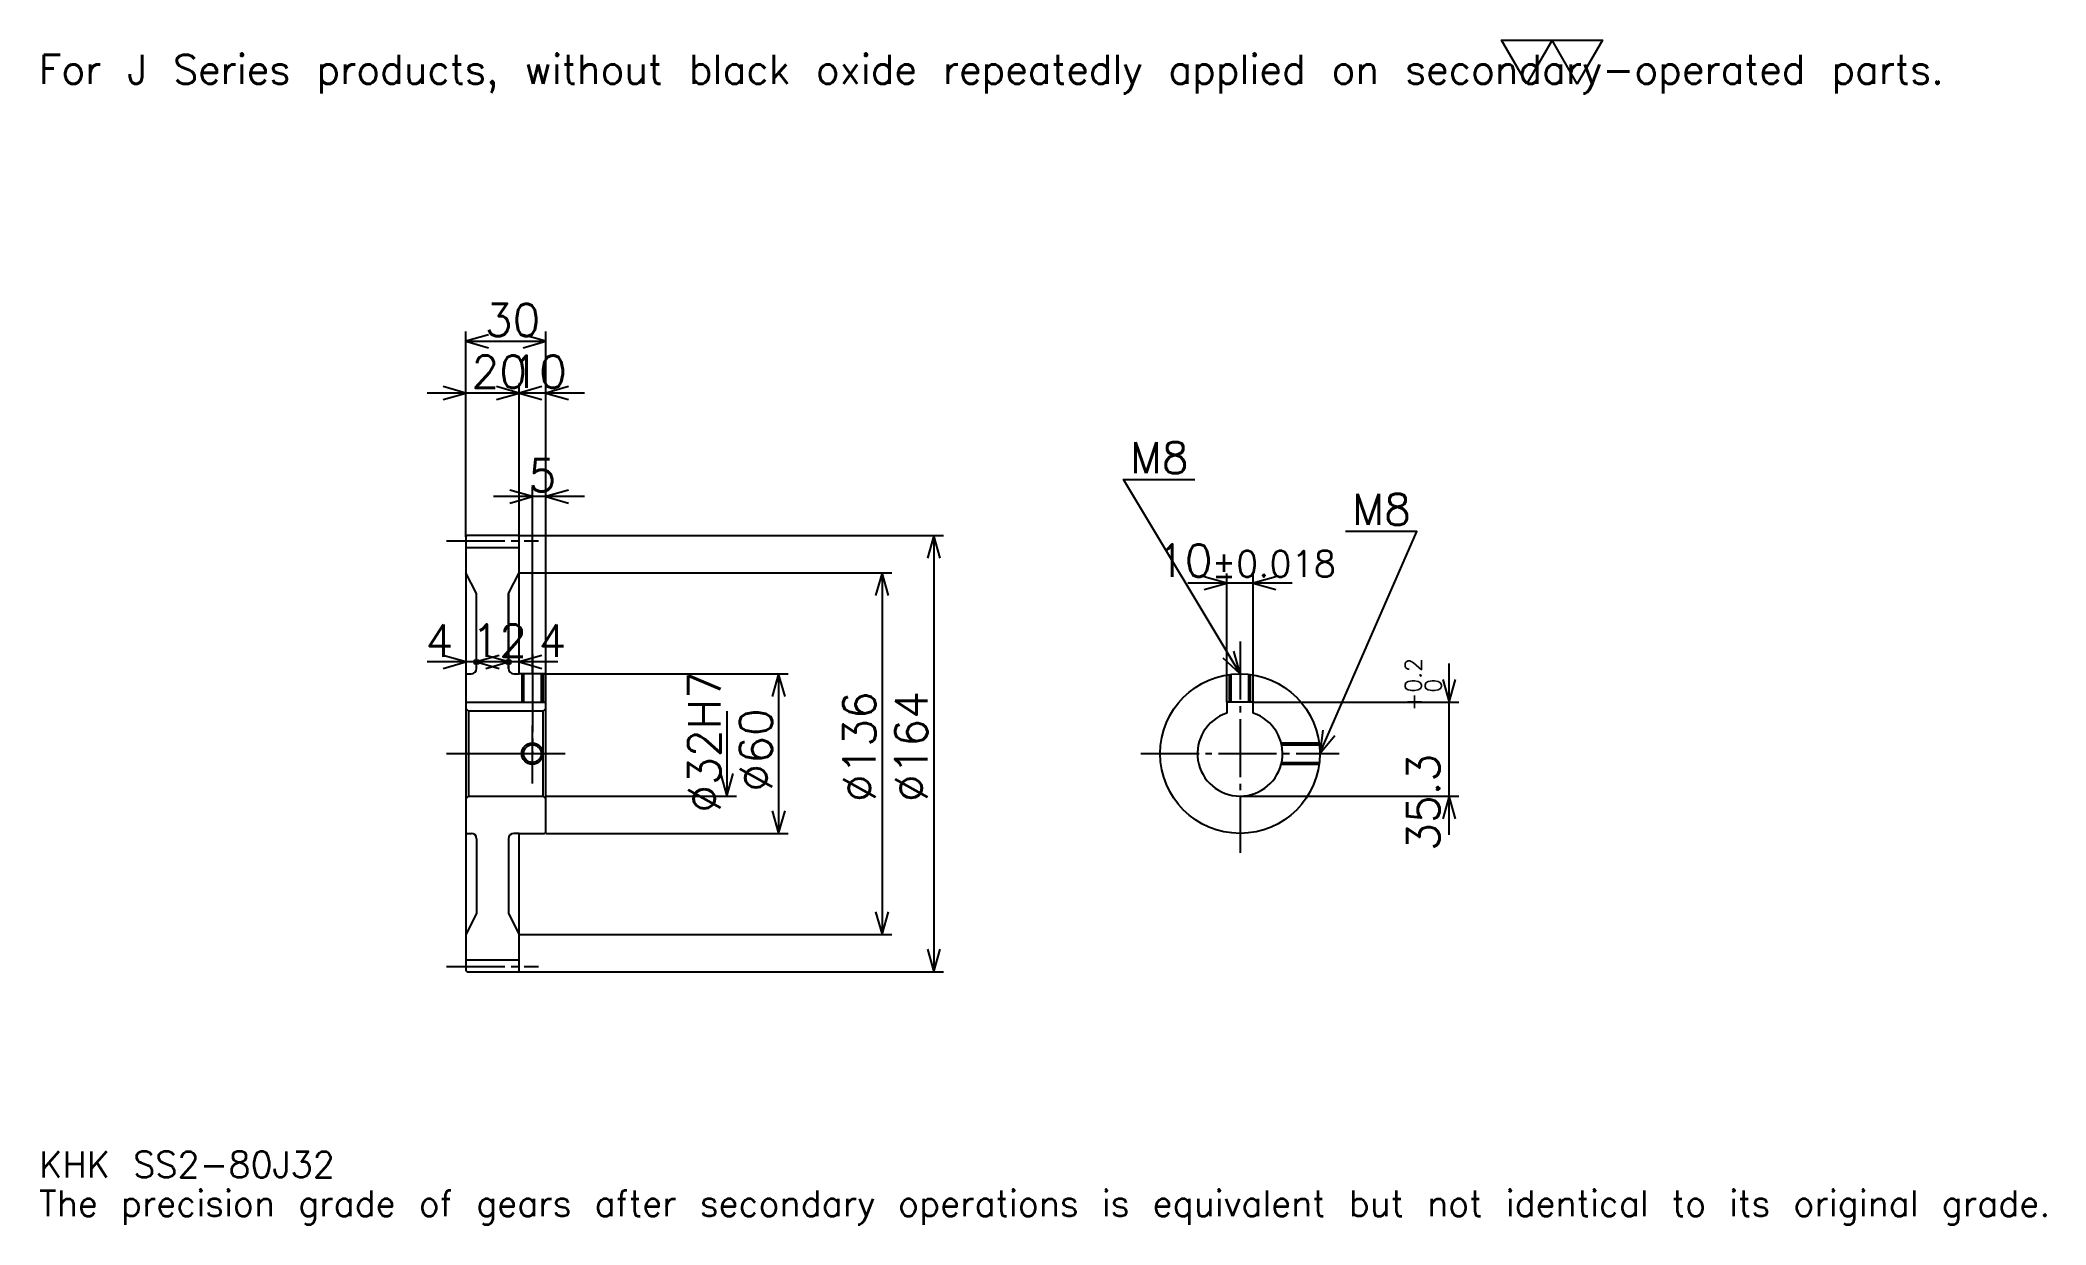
# Model space of a CAD drawing. Extents: x 25 to 779, y 9 to 454.
import ezdxf

# ---------------------------------------------------------------- set-up
doc = ezdxf.new("R2010")
doc.units = 0
doc.linetypes.add('DASHDOT', pattern=[29.189188, 21.891892, -2.432432, 2.432432, -2.432432])
doc.layers.get('0').update_dxf_attribs({"linetype": 'CONTINUOUS'})
doc.layers.add('DASHDOT', color=6, linetype='DASHDOT')
doc.styles.add('KANJI', font='TXT', dxfattribs={"bigfont": 'BIGFONT'})

msp = doc.modelspace()

# ---------------------------------------------------------------- linework, layer by layer
at = {"color": 5}
for p, q in [((184.864868, 268.081055), (184.864868, 344.702698)), ((184.864868, 341.054047), (214.864868, 341.054047)), ((214.864868, 268.081055), (214.864868, 344.702698)), ((204.864868, 268.081055), (204.864868, 325.243225)), ((219.459457, 321.594604), (170.270279, 321.594604)), ((229.459457, 321.594604), (190.270279, 321.594604)), ((229.459457, 282.675659), (195.270279, 282.675659)), ((209.864868, 268.081055), (209.864868, 286.32431)), ((184.864868, 267.581055), (184.864868, 268.081055)), ((204.364868, 268.081055), (214.864868, 268.081055)), ((204.864868, 267.581055), (204.864868, 268.081055)), ((209.864868, 216.08107), (209.864868, 268.081055)), ((209.864868, 216.08107), (209.864868, 268.081055)), ((214.864868, 268.081055), (364.459473, 268.081055)), ((214.864868, 215.58107), (214.864868, 268.081055)), ((360.810822, 268.081055), (360.810822, 104.08107)), ((204.864868, 254.08107), (214.864868, 254.08107)), ((214.864868, 254.08107), (345, 254.08107)), ((341.351349, 254.08107), (341.351349, 118.08107)), ((495.540558, 250.135132), (456.351349, 250.135132)), ((470.945953, 205.381073), (470.945953, 253.783783)), ((480.945953, 205.381073), (480.945953, 253.783783)), ((203.459457, 220.513504), (170.270279, 220.513504)), ((215.459457, 220.513504), (174.270279, 220.513504)), ((219.459457, 220.513504), (186.270279, 220.513504)), ((554.594604, 155.486481), (554.594604, 219.975662)), ((214.864868, 216.08107), (306.081085, 216.08107)), ((302.432434, 216.08107), (302.432434, 156.08107)), ((480.945953, 205.381073), (558.243286, 205.381073)), ((282.972961, 202.08107), (282.972961, 170.08107)), ((214.864868, 170.08107), (286.621643, 170.08107)), ((475.945953, 170.08107), (558.243286, 170.08107)), ((214.864868, 156.08107), (306.081085, 156.08107)), ((204.864868, 118.08107), (214.864868, 118.08107)), ((214.864868, 118.08107), (345, 118.08107)), ((204.364868, 104.08107), (214.864868, 104.08107)), ((214.864868, 104.08107), (364.459473, 104.08107))]:
    msp.add_line(p, q, dxfattribs=at)
at = {"color": 4}
for p, q in [((184.864868, 263.581055), (204.864868, 263.581055)), ((200.864868, 246.230621), (200.864868, 218.08107)), ((184.864868, 216.08107), (186.864868, 216.08107)), ((202.864868, 216.08107), (204.864868, 216.08107)), ((184.864868, 205.381073), (214.864868, 205.381073)), ((214.864868, 203.08107), (213.864868, 202.08107)), ((184.864868, 169.08107), (185.864868, 170.08107)), ((214.864868, 169.08107), (213.864868, 170.08107)), ((184.864868, 156.08107), (186.864868, 156.08107)), ((200.864868, 154.08107), (200.864868, 125.931511)), ((204.864868, 156.08107), (202.864868, 156.08107)), ((184.864868, 108.58107), (204.864868, 108.58107))]:
    msp.add_line(p, q, dxfattribs=at)
at = {"color": 7}
msp.add_lwpolyline([(583.783813, 437.83783), (574.297302, 454.281067), (612.243286, 454.281067), (602.756775, 437.83783), (593.270325, 454.281067), (583.783813, 437.83783)], dxfattribs=at)
at = {"color": 5}
for points in [[(193.378387, 343.486481), (184.864868, 341.054047), (193.378387, 338.621613)], [(206.351349, 338.621613), (214.864868, 341.054047), (206.351349, 343.486481)], [(176.351349, 319.16217), (184.864868, 321.594604), (176.351349, 324.027039)], [(196.351349, 319.16217), (204.864868, 321.594604), (196.351349, 324.027039)], [(213.378387, 324.027039), (204.864868, 321.594604), (213.378387, 319.16217)], [(223.378387, 324.027039), (214.864868, 321.594604), (223.378387, 319.16217)], [(475.945953, 216.08107), (432.16217, 289.054047), (458.918915, 289.054047)], [(201.351349, 280.243225), (209.864868, 282.675659), (201.351349, 285.108093)], [(223.378387, 285.108093), (214.864868, 282.675659), (223.378387, 280.243225)], [(363.243256, 259.567566), (360.810822, 268.081055), (358.378387, 259.567566)], [(505.945953, 186.08107), (542.432434, 269.594574), (515.675659, 269.594574)], [(343.783783, 245.567566), (341.351349, 254.08107), (338.918915, 245.567566)], [(462.432434, 247.702698), (470.945953, 250.135132), (462.432434, 252.567566)], [(489.459473, 252.567566), (480.945953, 250.135132), (489.459473, 247.702698)], [(176.351349, 218.08107), (184.864868, 220.513504), (176.351349, 222.945938)], [(188.864868, 220.513504), (188.135132, 221.243225), (189.594604, 221.243225), (189.594604, 219.783783), (188.135132, 219.783783), (188.135132, 221.243225), (188.864868, 220.513504), (189.594604, 219.783783), (189.594604, 221.243225), (188.864868, 220.513504)], [(197.378387, 222.945938), (188.864868, 220.513504), (197.378387, 218.08107)], [(192.351349, 218.08107), (200.864868, 220.513504), (192.351349, 222.945938)], [(200.864868, 220.513504), (200.135132, 221.243225), (201.594604, 221.243225), (201.594604, 219.783783), (200.135132, 219.783783), (200.135132, 221.243225), (200.864868, 220.513504), (201.594604, 219.783783), (201.594604, 221.243225), (200.864868, 220.513504)], [(213.378387, 222.945938), (204.864868, 220.513504), (213.378387, 218.08107)], [(469.47998, 222.129868), (475.945953, 216.08107), (473.651581, 224.632828)], [(304.864868, 207.567551), (302.432434, 216.08107), (300, 207.567551)], [(552.16217, 213.894577), (554.594604, 205.381073), (557.027039, 213.894577)], [(507.125366, 194.856354), (505.945953, 186.08107), (511.583344, 192.908691)], [(280.540527, 178.594589), (282.972961, 170.08107), (285.405396, 178.594589)], [(557.027039, 161.567551), (554.594604, 170.08107), (552.16217, 161.567551)], [(300, 164.594589), (302.432434, 156.08107), (304.864868, 164.594589)], [(338.918915, 126.594582), (341.351349, 118.08107), (343.783783, 126.594582)], [(358.378387, 112.594582), (360.810822, 104.08107), (363.243256, 112.594582)]]:
    msp.add_lwpolyline(points, dxfattribs=at)
at = {"color": 4}
for points in [[(204.864868, 267.581055), (204.364868, 268.081055), (185.364868, 268.081055), (184.864868, 267.581055), (184.864868, 169.08107)], [(184.864868, 169.08107), (184.864868, 104.58107), (185.364868, 104.08107), (204.364868, 104.08107), (204.864868, 104.58107), (204.864868, 156.08107), (214.364868, 156.08107), (214.864868, 156.58107), (214.864868, 215.58107), (214.364868, 216.08107), (204.864868, 216.08107), (204.864868, 267.581055)], [(188.864868, 218.08107), (188.864868, 246.230621), (184.864868, 254.08107)], [(200.864868, 218.08107), (200.864868, 246.230621), (204.864868, 254.08107)], [(205.864868, 216.08107), (205.864868, 205.381073)], [(206.539871, 216.08107), (206.539871, 205.381073)], [(213.189865, 216.08107), (213.189865, 205.381073)], [(213.864868, 216.08107), (213.864868, 205.381073)], [(471.945953, 205.381073), (471.945953, 215.813202)], [(472.620941, 205.381073), (472.620941, 215.89624)], [(479.270966, 205.381073), (479.270966, 215.89624)], [(479.945953, 205.381073), (479.945953, 215.813202)], [(480.945953, 201.279755), (480.945953, 205.381073), (470.945953, 205.381073), (470.945953, 201.279755)], [(184.864868, 203.08107), (185.864868, 202.08107), (185.864868, 170.08107), (213.864868, 170.08107), (213.864868, 202.08107), (185.864868, 202.08107)], [(491.437897, 190.08107), (505.678101, 190.08107)], [(491.596649, 189.406067), (505.761108, 189.406067)], [(491.437897, 182.08107), (505.678101, 182.08107)], [(491.596649, 182.756073), (505.761108, 182.756073)], [(188.864868, 154.08107), (188.864868, 125.931511), (184.864868, 118.08107)], [(200.864868, 154.08107), (200.864868, 125.931511), (204.864868, 118.08107)]]:
    msp.add_lwpolyline(points, dxfattribs=at)
for centre, radius in [((475.945953, 186.08107), 30), ((209.864868, 186.08107), 3.325)]:
    msp.add_circle(centre, radius, dxfattribs=at)
at = {"color": 7}
msp.add_circle((209.864868, 186.08107), 4, dxfattribs=at)
at = {"color": 4}
for centre, radius, start, end in [((186.864868, 218.08107), 2, 270, 0), ((202.864868, 218.08107), 2, 180, 270), ((475.945953, 186.08107), 16, 108.209957329, 71.790042671), ((186.864868, 154.08107), 2, 0, 90), ((202.864868, 154.08107), 2, 90, 180)]:
    msp.add_arc(centre, radius, start, end, dxfattribs=at)
at = {"layer": 'DASHDOT', "color": 7}
for p, q in [((177.567566, 266.081055), (212.16217, 266.081055)), ((475.945953, 228.243225), (475.945953, 148.783768)), ((209.864868, 216.08107), (209.864868, 186.08107)), ((177.567566, 186.08107), (222.16217, 186.08107)), ((438.648651, 186.08107), (513.243286, 186.08107)), ((177.567566, 106.08107), (212.16217, 106.08107))]:
    msp.add_line(p, q, dxfattribs=at)
for points in [[(209.864868, 223.378372), (209.864868, 198.083771)], [(209.864868, 174.783768), (209.864868, 197.378372)], [(198.567566, 186.08107), (221.16217, 186.08107)]]:
    msp.add_lwpolyline(points, dxfattribs=at)

# ---------------------------------------------------------------- texts
at = {"color": 7, "style": 'KANJI'}
for s, height, p in [('For J Series products, without black oxide repeatedly applied on secondary-operated parts.', 10.945946, (24.324324, 437.83783)), ('30', 12.162162, (191.959457, 343)), ('20', 12.162162, (186.959457, 323.540527)), ('10', 12.162162, (201.959457, 323.540527)), ('M8', 11.675676, (434.594604, 291.486481)), ('5', 12.162162, (208.41217, 284.621613)), ('M8', 11.675676, (518.108154, 272.027008)), ('10', 12.162162, (444.759766, 252.567566)), ('%%p0.018', 9.72973, (465.312317, 252.567566)), ('4', 12.162162, (169.66217, 222.459442)), ('12', 12.162162, (186.959457, 222.459442)), ('4', 12.162162, (212.16217, 222.459442)), ('KHK SS2-80J32', 9.72973, (24.324324, 26.756756)), ('The precision grade of gears after secondary operations is equivalent but not identical to its original grade.', 9.72973, (24.324324, 12.162162))]:
    msp.add_text(s, height=height, dxfattribs=at).set_placement(p)
for s, height, p in [('0.2', 6.081081, (544.135132, 208.975845)), ('%%c32H7', 12.162162, (280.540527, 163.885132)), ('0', 6.081081, (551.675659, 208.975845)), ('%%c136', 12.162162, (338.918915, 167.83783)), ('%%c164', 12.162162, (358.378387, 167.83783)), ('+', 6.081081, (544.135132, 202.165039)), ('%%c60', 12.162162, (300, 171.790527)), ('35.3', 12.162162, (550.945923, 149.522385))]:
    msp.add_text(s, height=height, rotation=90, dxfattribs=at).set_placement(p)

doc.saveas('drawing.dxf')
